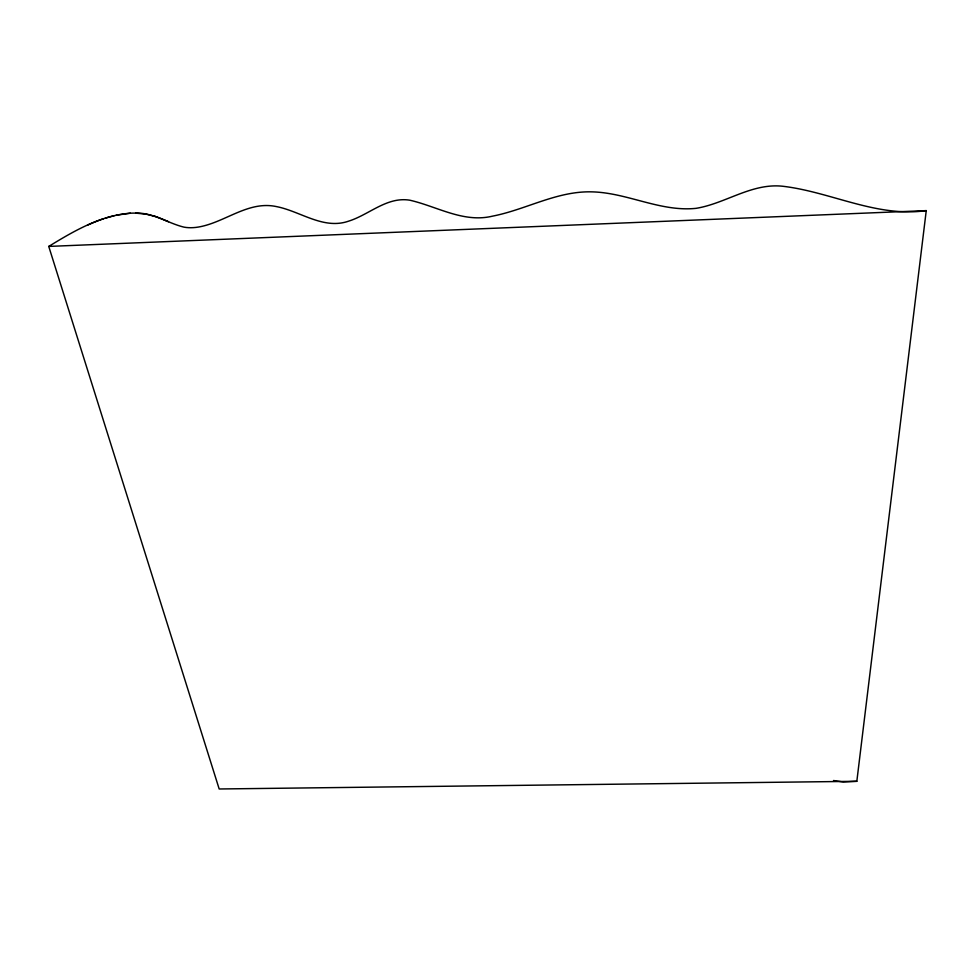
<?xml version="1.0" encoding="UTF-8"?>
<svg xmlns="http://www.w3.org/2000/svg" width="975" height="975" viewBox="0 0 975 975"><rect width="100%" height="100%" fill="white"/><g stroke="black" fill="none" stroke-linecap="round" stroke-linejoin="round"><path stroke-width="1.46" d="M856.83 781.304L926.25 210.624L48.75 246.419L219.18 788.982L856.83 781.304L843.192 781.974L833.491 780.512M48.75 246.419C73.759 231.099 100.462 215.463 130.357 213.208A41.73 20.463 -11.9 0 1 135.61 213.123L146.031 214.147L155.159 216.438M103.484 218.741L101.741 219.338A104.849 52.942 -12 0 0 87.531 225.14M105.251 218.156L114.294 215.621M116.147 215.195L130.357 213.208M926.25 210.624C876.549 217.742 830.724 191.746 782.377 186.213C751.432 183.032 725.497 203.568 696.04 208.345C660.221 212.062 627.157 192.575 591.63 191.856C556.835 190.966 525.915 209.674 492.485 216.158C463.442 223.153 437.08 206.395 409.756 200.192C386.917 196.475 369.135 214.732 348.66 221.142C323.359 230.002 300.385 211.185 276.364 206.578C248.247 200.509 225.054 222.507 198.522 227.029A23.973 11.785 -10.6 0 1 183.934 227.126C167.615 223.129 153.051 212.489 135.623 213.123M165.835 220.545L159.888 218.108A118.036 58.975 -13.1 0 0 155.196 216.401M166.018 220.618L166.908 221.008M167.091 221.081L168.504 221.703"/></g></svg>
